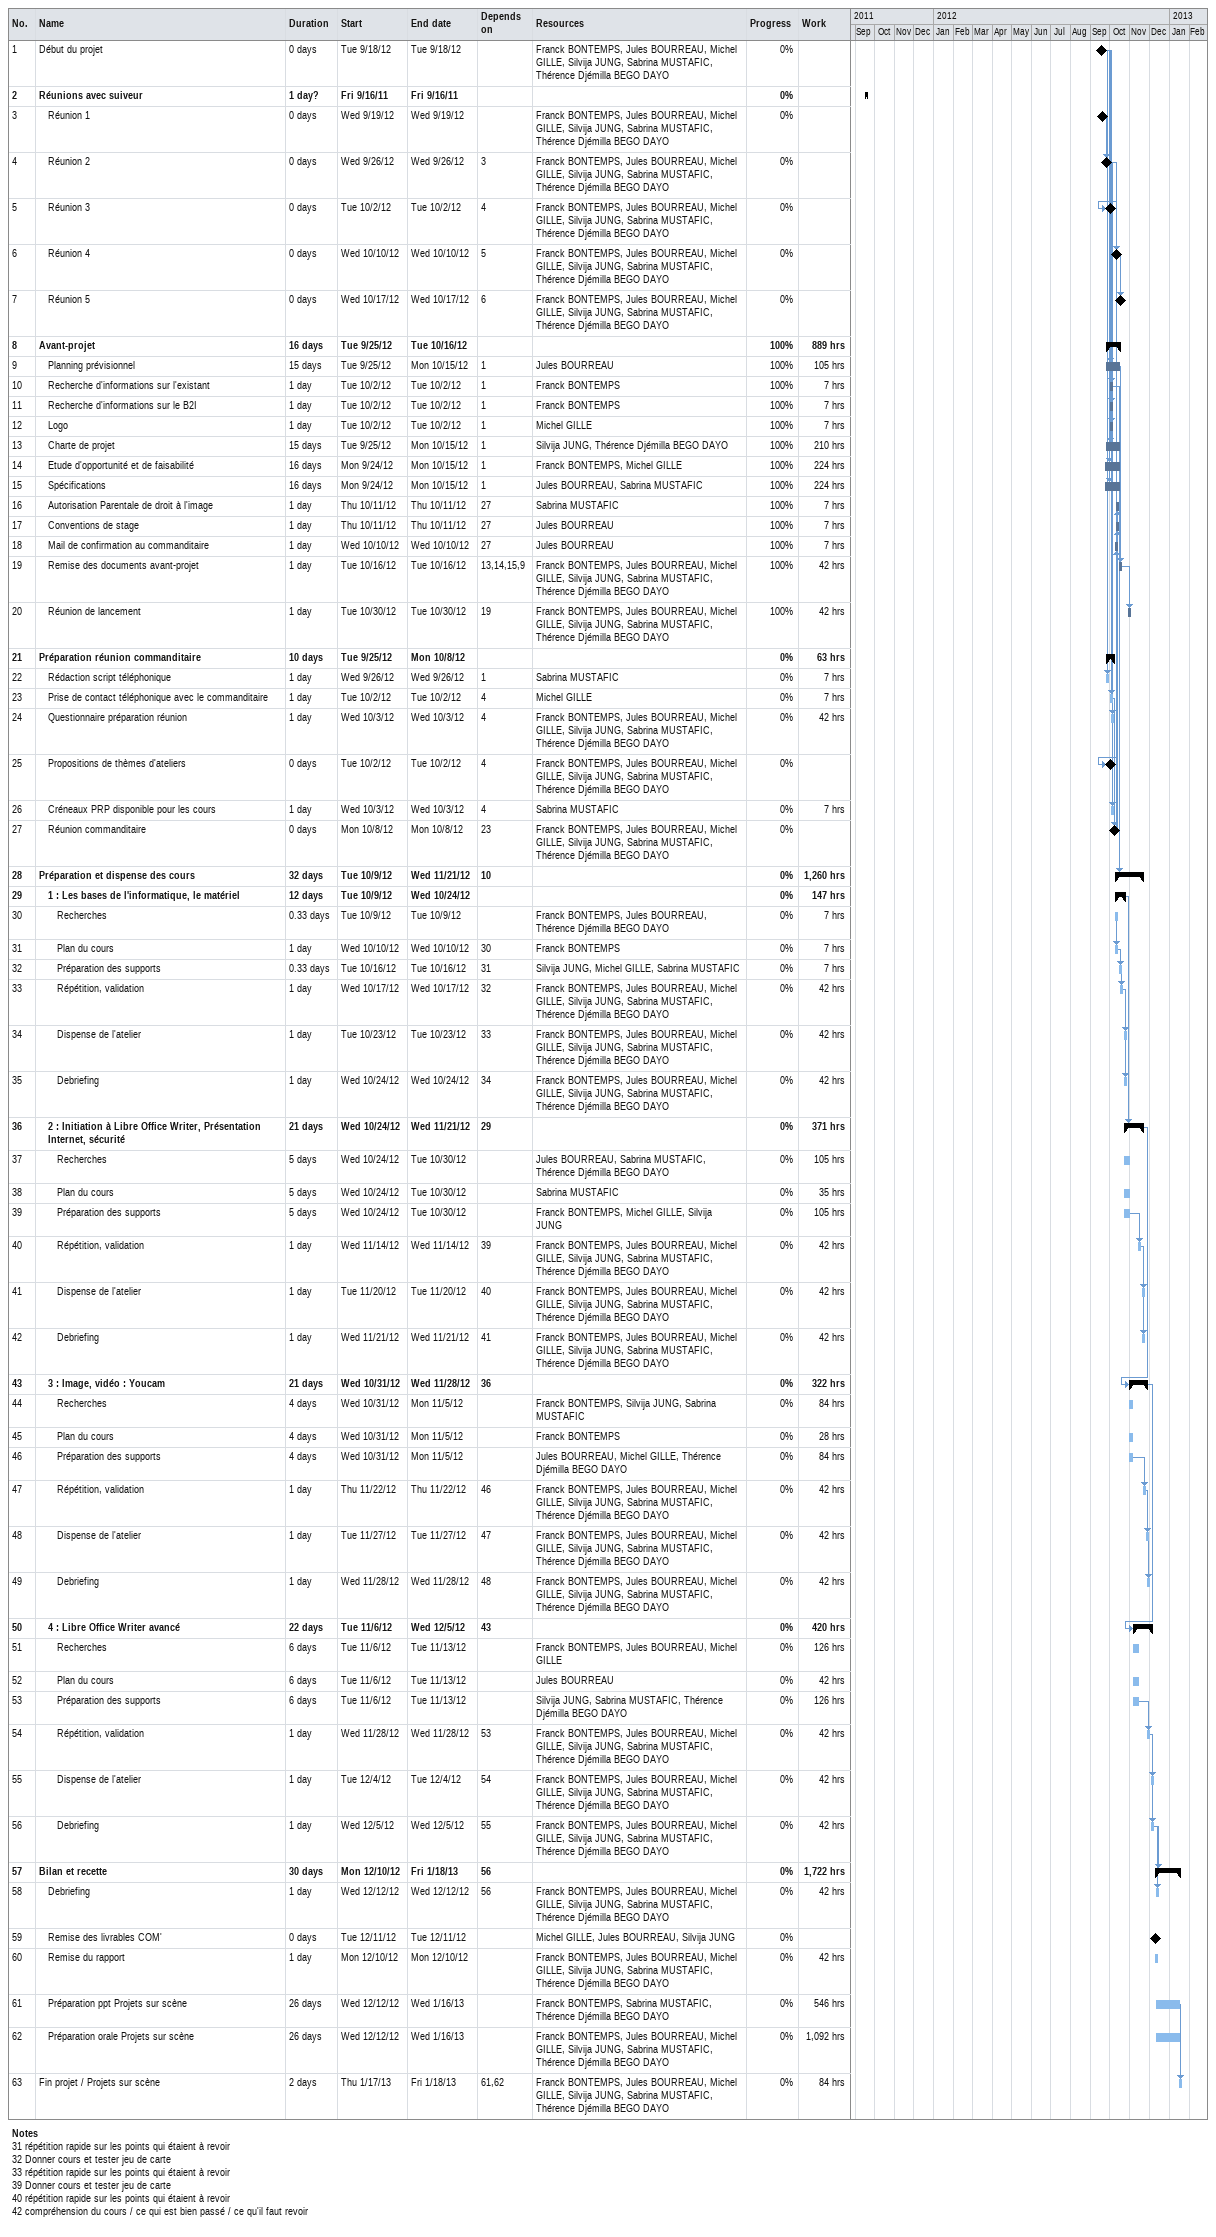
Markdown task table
| ID | Level | Task | Duration | Start | Finish | Predecessors | Resources | % complete | Work (h) |
|---|---|---|---|---|---|---|---|---|---|
| 1 | 1 | Début du projet | 0d | 2012-09-18 | 2012-09-18 |  | Franck BONTEMPS, Jules BOURREAU, Michel GILLE, Silvija JUNG, Sabrina MUSTAFIC, Thérence Djémilla BEGO DAYO | 0 |  |
| 2 | 1 | **Réunions avec suiveur** | 1d? | 2011-09-16 | 2011-09-16 |  |  | 0 |  |
| 3 | 2 | Réunion 1 | 0d | 2012-09-19 | 2012-09-19 |  | Franck BONTEMPS, Jules BOURREAU, Michel GILLE, Silvija JUNG, Sabrina MUSTAFIC, Thérence Djémilla BEGO DAYO | 0 |  |
| 4 | 2 | Réunion 2 | 0d | 2012-09-26 | 2012-09-26 | 3 | Franck BONTEMPS, Jules BOURREAU, Michel GILLE, Silvija JUNG, Sabrina MUSTAFIC, Thérence Djémilla BEGO DAYO | 0 |  |
| 5 | 2 | Réunion 3 | 0d | 2012-10-02 | 2012-10-02 | 4 | Franck BONTEMPS, Jules BOURREAU, Michel GILLE, Silvija JUNG, Sabrina MUSTAFIC, Thérence Djémilla BEGO DAYO | 0 |  |
| 6 | 2 | Réunion 4 | 0d | 2012-10-10 | 2012-10-10 | 5 | Franck BONTEMPS, Jules BOURREAU, Michel GILLE, Silvija JUNG, Sabrina MUSTAFIC, Thérence Djémilla BEGO DAYO | 0 |  |
| 7 | 2 | Réunion 5 | 0d | 2012-10-17 | 2012-10-17 | 6 | Franck BONTEMPS, Jules BOURREAU, Michel GILLE, Silvija JUNG, Sabrina MUSTAFIC, Thérence Djémilla BEGO DAYO | 0 |  |
| 8 | 1 | **Avant-projet** | 16d | 2012-09-25 | 2012-10-16 |  |  | 100 | 889 |
| 9 | 2 | Planning prévisionnel | 15d | 2012-09-25 | 2012-10-15 | 1 | Jules BOURREAU | 100 | 105 |
| 10 | 2 | Recherche d'informations sur l'existant | 1d | 2012-10-02 | 2012-10-02 | 1 | Franck BONTEMPS | 100 | 7 |
| 11 | 2 | Recherche d'informations sur le B2I | 1d | 2012-10-02 | 2012-10-02 | 1 | Franck BONTEMPS | 100 | 7 |
| 12 | 2 | Logo | 1d | 2012-10-02 | 2012-10-02 | 1 | Michel GILLE | 100 | 7 |
| 13 | 2 | Charte de projet | 15d | 2012-09-25 | 2012-10-15 | 1 | Silvija JUNG, Thérence Djémilla BEGO DAYO | 100 | 210 |
| 14 | 2 | Etude d'opportunité et de faisabilité | 16d | 2012-09-24 | 2012-10-15 | 1 | Franck BONTEMPS, Michel GILLE | 100 | 224 |
| 15 | 2 | Spécifications | 16d | 2012-09-24 | 2012-10-15 | 1 | Jules BOURREAU, Sabrina MUSTAFIC | 100 | 224 |
| 16 | 2 | Autorisation Parentale de droit à l'image | 1d | 2012-10-11 | 2012-10-11 | 27 | Sabrina MUSTAFIC | 100 | 7 |
| 17 | 2 | Conventions de stage | 1d | 2012-10-11 | 2012-10-11 | 27 | Jules BOURREAU | 100 | 7 |
| 18 | 2 | Mail de confirmation au commanditaire | 1d | 2012-10-10 | 2012-10-10 | 27 | Jules BOURREAU | 100 | 7 |
| 19 | 2 | Remise des documents avant-projet | 1d | 2012-10-16 | 2012-10-16 | 13, 14, 15, 9 | Franck BONTEMPS, Jules BOURREAU, Michel GILLE, Silvija JUNG, Sabrina MUSTAFIC, Thérence Djémilla BEGO DAYO | 100 | 42 |
| 20 | 2 | Réunion de lancement | 1d | 2012-10-30 | 2012-10-30 | 19 | Franck BONTEMPS, Jules BOURREAU, Michel GILLE, Silvija JUNG, Sabrina MUSTAFIC, Thérence Djémilla BEGO DAYO | 100 | 42 |
| 21 | 1 | **Préparation réunion commanditaire** | 10d | 2012-09-25 | 2012-10-08 |  |  | 0 | 63 |
| 22 | 2 | Rédaction script téléphonique | 1d | 2012-09-26 | 2012-09-26 | 1 | Sabrina MUSTAFIC | 0 | 7 |
| 23 | 2 | Prise de contact téléphonique avec le commanditaire | 1d | 2012-10-02 | 2012-10-02 | 4 | Michel GILLE | 0 | 7 |
| 24 | 2 | Questionnaire préparation réunion | 1d | 2012-10-03 | 2012-10-03 | 4 | Franck BONTEMPS, Jules BOURREAU, Michel GILLE, Silvija JUNG, Sabrina MUSTAFIC, Thérence Djémilla BEGO DAYO | 0 | 42 |
| 25 | 2 | Propositions de thèmes d'ateliers | 0d | 2012-10-02 | 2012-10-02 | 4 | Franck BONTEMPS, Jules BOURREAU, Michel GILLE, Silvija JUNG, Sabrina MUSTAFIC, Thérence Djémilla BEGO DAYO | 0 |  |
| 26 | 2 | Créneaux PRP disponible pour les cours | 1d | 2012-10-03 | 2012-10-03 | 4 | Sabrina MUSTAFIC | 0 | 7 |
| 27 | 2 | Réunion commanditaire | 0d | 2012-10-08 | 2012-10-08 | 23 | Franck BONTEMPS, Jules BOURREAU, Michel GILLE, Silvija JUNG, Sabrina MUSTAFIC, Thérence Djémilla BEGO DAYO | 0 |  |
| 28 | 1 | **Préparation et dispense des cours** | 32d | 2012-10-09 | 2012-11-21 | 10 |  | 0 | 1260 |
| 29 | 2 | **1 : Les bases de l'informatique, le matériel** | 12d | 2012-10-09 | 2012-10-24 |  |  | 0 | 147 |
| 30 | 3 | Recherches | 0.33d | 2012-10-09 | 2012-10-09 |  | Franck BONTEMPS, Jules BOURREAU, Thérence Djémilla BEGO DAYO | 0 | 7 |
| 31 | 3 | Plan du cours | 1d | 2012-10-10 | 2012-10-10 | 30 | Franck BONTEMPS | 0 | 7 |
| 32 | 3 | Préparation des supports | 0.33d | 2012-10-16 | 2012-10-16 | 31 | Silvija JUNG, Michel GILLE, Sabrina MUSTAFIC | 0 | 7 |
| 33 | 3 | Répétition, validation | 1d | 2012-10-17 | 2012-10-17 | 32 | Franck BONTEMPS, Jules BOURREAU, Michel GILLE, Silvija JUNG, Sabrina MUSTAFIC, Thérence Djémilla BEGO DAYO | 0 | 42 |
| 34 | 3 | Dispense de l'atelier | 1d | 2012-10-23 | 2012-10-23 | 33 | Franck BONTEMPS, Jules BOURREAU, Michel GILLE, Silvija JUNG, Sabrina MUSTAFIC, Thérence Djémilla BEGO DAYO | 0 | 42 |
| 35 | 3 | Debriefing | 1d | 2012-10-24 | 2012-10-24 | 34 | Franck BONTEMPS, Jules BOURREAU, Michel GILLE, Silvija JUNG, Sabrina MUSTAFIC, Thérence Djémilla BEGO DAYO | 0 | 42 |
| 36 | 2 | **2 : Initiation à Libre Office Writer, Présentation Internet, sécurité** | 21d | 2012-10-24 | 2012-11-21 | 29 |  | 0 | 371 |
| 37 | 3 | Recherches | 5d | 2012-10-24 | 2012-10-30 |  | Jules BOURREAU, Sabrina MUSTAFIC, Thérence Djémilla BEGO DAYO | 0 | 105 |
| 38 | 3 | Plan du cours | 5d | 2012-10-24 | 2012-10-30 |  | Sabrina MUSTAFIC | 0 | 35 |
| 39 | 3 | Préparation des supports | 5d | 2012-10-24 | 2012-10-30 |  | Franck BONTEMPS, Michel GILLE, Silvija JUNG | 0 | 105 |
| 40 | 3 | Répétition, validation | 1d | 2012-11-14 | 2012-11-14 | 39 | Franck BONTEMPS, Jules BOURREAU, Michel GILLE, Silvija JUNG, Sabrina MUSTAFIC, Thérence Djémilla BEGO DAYO | 0 | 42 |
| 41 | 3 | Dispense de l'atelier | 1d | 2012-11-20 | 2012-11-20 | 40 | Franck BONTEMPS, Jules BOURREAU, Michel GILLE, Silvija JUNG, Sabrina MUSTAFIC, Thérence Djémilla BEGO DAYO | 0 | 42 |
| 42 | 3 | Debriefing | 1d | 2012-11-21 | 2012-11-21 | 41 | Franck BONTEMPS, Jules BOURREAU, Michel GILLE, Silvija JUNG, Sabrina MUSTAFIC, Thérence Djémilla BEGO DAYO | 0 | 42 |
| 43 | 2 | **3 : Image, vidéo : Youcam** | 21d | 2012-10-31 | 2012-11-28 | 36 |  | 0 | 322 |
| 44 | 3 | Recherches | 4d | 2012-10-31 | 2012-11-05 |  | Franck BONTEMPS, Silvija JUNG, Sabrina MUSTAFIC | 0 | 84 |
| 45 | 3 | Plan du cours | 4d | 2012-10-31 | 2012-11-05 |  | Franck BONTEMPS | 0 | 28 |
| 46 | 3 | Préparation des supports | 4d | 2012-10-31 | 2012-11-05 |  | Jules BOURREAU, Michel GILLE, Thérence Djémilla BEGO DAYO | 0 | 84 |
| 47 | 3 | Répétition, validation | 1d | 2012-11-22 | 2012-11-22 | 46 | Franck BONTEMPS, Jules BOURREAU, Michel GILLE, Silvija JUNG, Sabrina MUSTAFIC, Thérence Djémilla BEGO DAYO | 0 | 42 |
| 48 | 3 | Dispense de l'atelier | 1d | 2012-11-27 | 2012-11-27 | 47 | Franck BONTEMPS, Jules BOURREAU, Michel GILLE, Silvija JUNG, Sabrina MUSTAFIC, Thérence Djémilla BEGO DAYO | 0 | 42 |
| 49 | 3 | Debriefing | 1d | 2012-11-28 | 2012-11-28 | 48 | Franck BONTEMPS, Jules BOURREAU, Michel GILLE, Silvija JUNG, Sabrina MUSTAFIC, Thérence Djémilla BEGO DAYO | 0 | 42 |
| 50 | 2 | **4 : Libre Office Writer avancé** | 22d | 2012-11-06 | 2012-12-05 | 43 |  | 0 | 420 |
| 51 | 3 | Recherches | 6d | 2012-11-06 | 2012-11-13 |  | Franck BONTEMPS, Jules BOURREAU, Michel GILLE | 0 | 126 |
| 52 | 3 | Plan du cours | 6d | 2012-11-06 | 2012-11-13 |  | Jules BOURREAU | 0 | 42 |
| 53 | 3 | Préparation des supports | 6d | 2012-11-06 | 2012-11-13 |  | Silvija JUNG, Sabrina MUSTAFIC, Thérence Djémilla BEGO DAYO | 0 | 126 |
| 54 | 3 | Répétition, validation | 1d | 2012-11-28 | 2012-11-28 | 53 | Franck BONTEMPS, Jules BOURREAU, Michel GILLE, Silvija JUNG, Sabrina MUSTAFIC, Thérence Djémilla BEGO DAYO | 0 | 42 |
| 55 | 3 | Dispense de l'atelier | 1d | 2012-12-04 | 2012-12-04 | 54 | Franck BONTEMPS, Jules BOURREAU, Michel GILLE, Silvija JUNG, Sabrina MUSTAFIC, Thérence Djémilla BEGO DAYO | 0 | 42 |
| 56 | 3 | Debriefing | 1d | 2012-12-05 | 2012-12-05 | 55 | Franck BONTEMPS, Jules BOURREAU, Michel GILLE, Silvija JUNG, Sabrina MUSTAFIC, Thérence Djémilla BEGO DAYO | 0 | 42 |
| 57 | 1 | **Bilan et recette** | 30d | 2012-12-10 | 2013-01-18 | 56 |  | 0 | 1722 |
| 58 | 2 | Debriefing | 1d | 2012-12-12 | 2012-12-12 | 56 | Franck BONTEMPS, Jules BOURREAU, Michel GILLE, Silvija JUNG, Sabrina MUSTAFIC, Thérence Djémilla BEGO DAYO | 0 | 42 |
| 59 | 2 | Remise des livrables COM' | 0d | 2012-12-11 | 2012-12-11 |  | Michel GILLE, Jules BOURREAU, Silvija JUNG | 0 |  |
| 60 | 2 | Remise du rapport | 1d | 2012-12-10 | 2012-12-10 |  | Franck BONTEMPS, Jules BOURREAU, Michel GILLE, Silvija JUNG, Sabrina MUSTAFIC, Thérence Djémilla BEGO DAYO | 0 | 42 |
| 61 | 2 | Préparation ppt Projets sur scène | 26d | 2012-12-12 | 2013-01-16 |  | Franck BONTEMPS, Sabrina MUSTAFIC, Thérence Djémilla BEGO DAYO | 0 | 546 |
| 62 | 2 | Préparation orale Projets sur scène | 26d | 2012-12-12 | 2013-01-16 |  | Franck BONTEMPS, Jules BOURREAU, Michel GILLE, Silvija JUNG, Sabrina MUSTAFIC, Thérence Djémilla BEGO DAYO | 0 | 1092 |
| 63 | 1 | Fin projet / Projets sur scène | 2d | 2013-01-17 | 2013-01-18 | 61, 62 | Franck BONTEMPS, Jules BOURREAU, Michel GILLE, Silvija JUNG, Sabrina MUSTAFIC, Thérence Djémilla BEGO DAYO | 0 | 84 |

Notes
- 31: répétition rapide sur les points qui étaient à revoir
- 32: Donner cours et tester jeu de carte
- 33: répétition rapide sur les points qui étaient à revoir
- 39: Donner cours et tester jeu de carte
- 40: répétition rapide sur les points qui étaient à revoir
- 42: compréhension du cours / ce qui est bien passé / ce qu'il faut revoir
